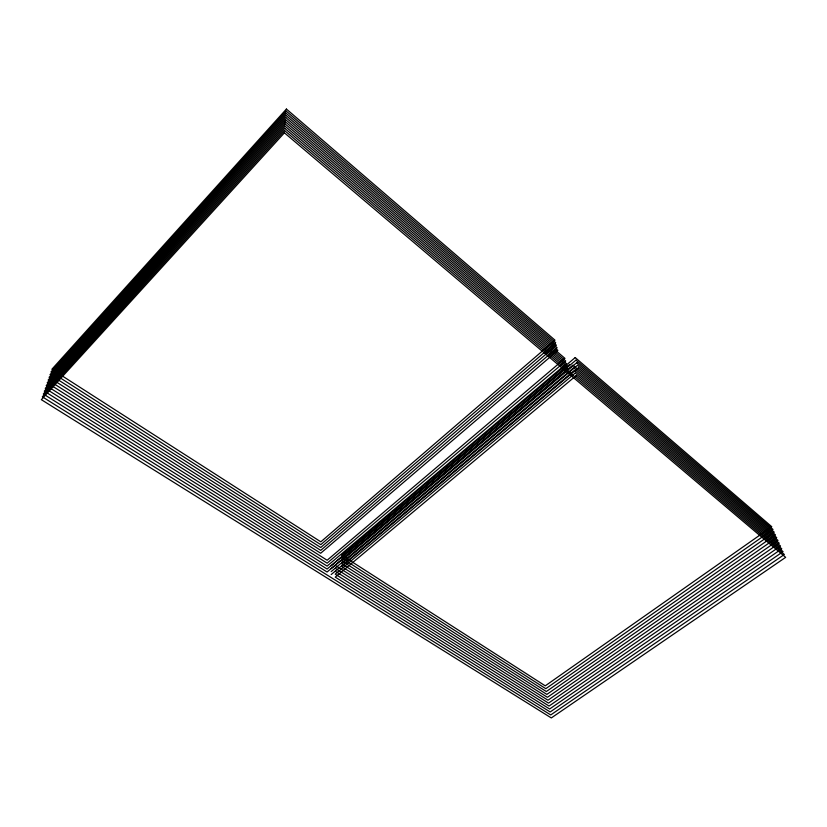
<?xml version="1.0" encoding="UTF-8"?>
<svg xmlns="http://www.w3.org/2000/svg" width="827" height="827" viewBox="0 0 827 827"><rect width="100%" height="100%" fill="white"/><g stroke="black" fill="none" stroke-linecap="round" stroke-linejoin="round"><path stroke-width="1.24" d="M331.182 565.73L569.7 364.407M331.182 568.656L572.863 365.141L777.98 540.413L547.96 700.211L335.214 565.368M331.172 571.602L573.638 367.767L779.241 543.205L548.508 703.126L335.214 568.273M331.172 574.569L574.424 370.413L780.512 545.996L549.056 706.051L335.224 571.209M286.411 109.061L51.884 369.276L320.824 541.84L554.979 340.166L286.411 109.061M286.235 111.138L50.954 371.943L320.793 544.662L555.692 342.698L286.235 111.138M286.059 113.237L50.023 374.631L320.752 547.505L556.416 345.231L286.059 113.237M285.884 115.346L49.082 377.339L320.721 550.368L557.14 347.795L285.884 115.346M285.708 117.465L48.142 380.069L320.68 553.242L557.874 350.369L285.708 117.465M285.522 119.615L47.191 382.808L327.151 560.251L564.975 358.401L285.522 119.615M285.346 121.765L46.229 385.578L327.13 563.166L565.73 361.017L285.346 121.765M285.16 123.947L45.268 388.359L327.11 566.092L566.495 363.653L285.16 123.947M284.974 126.138L44.296 391.161L327.099 569.038L567.26 366.299L284.974 126.138M284.788 128.35L43.324 393.972L327.078 572.005L568.035 368.976L284.788 128.35M284.602 130.573L42.342 396.815L550.73 714.942L784.358 554.483L284.602 130.573M284.405 132.816L41.35 399.668L551.299 717.939L785.65 557.346L284.405 132.816M575.21 357.574L341.489 555.093L545.251 685.841L771.787 526.737L575.21 357.574M575.974 360.127L341.51 557.925L545.789 688.684L773.007 529.445L575.974 360.127M576.76 362.691L341.53 560.778L546.327 691.537L774.248 532.164L576.76 362.691M577.535 365.276L341.561 563.642L546.864 694.411L775.478 534.904L577.535 365.276M578.321 367.87L341.582 566.516L547.412 697.306L776.729 537.653L578.321 367.87M575.22 373.07L335.224 574.155L549.614 709.008L781.784 548.808L575.22 373.07M576.016 375.747L335.235 577.122L550.172 711.964L783.066 551.64L576.016 375.747"/></g></svg>
